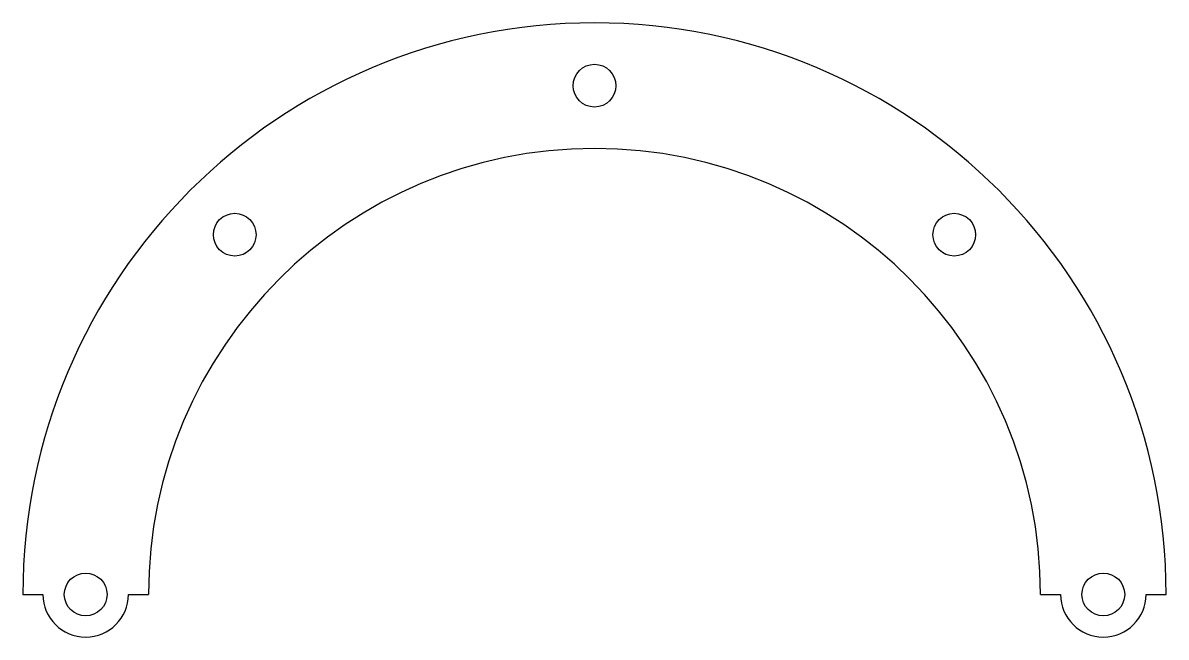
# Model space of a CAD drawing. Header units: millimetres. Extents: x -45.5 to 45.5, y -3.4 to 45.5.
import ezdxf

# ---------------------------------------------------------------- set-up
doc = ezdxf.new("R2010")
doc.units = ezdxf.units.MM

msp = doc.modelspace()

# ---------------------------------------------------------------- linework, layer by layer
at = {"color": 7, "linetype": 'Continuous', "lineweight": 25}
for p, q in [((-45.5, 0), (-43.9, 0)), ((-37.1, 0), (-35.5, 0)), ((35.5, 0), (37.1, 0)), ((43.9, 0), (45.5, 0))]:
    msp.add_line(p, q, dxfattribs=at)
for centre in [(0, 40.5), (-28.638, 28.638), (28.638, 28.638), (-40.5, 0), (40.5, 0)]:
    msp.add_circle(centre, 1.7, dxfattribs=at)
for centre, radius, start, end in [((0, 0), 45.5, 0, 180), ((0, 0), 35.5, 0, 180), ((-40.5, 0), 3.4, 180, 360), ((40.5, 0), 3.4, 180, 360)]:
    msp.add_arc(centre, radius, start, end, dxfattribs=at)

doc.saveas('drawing.dxf')
